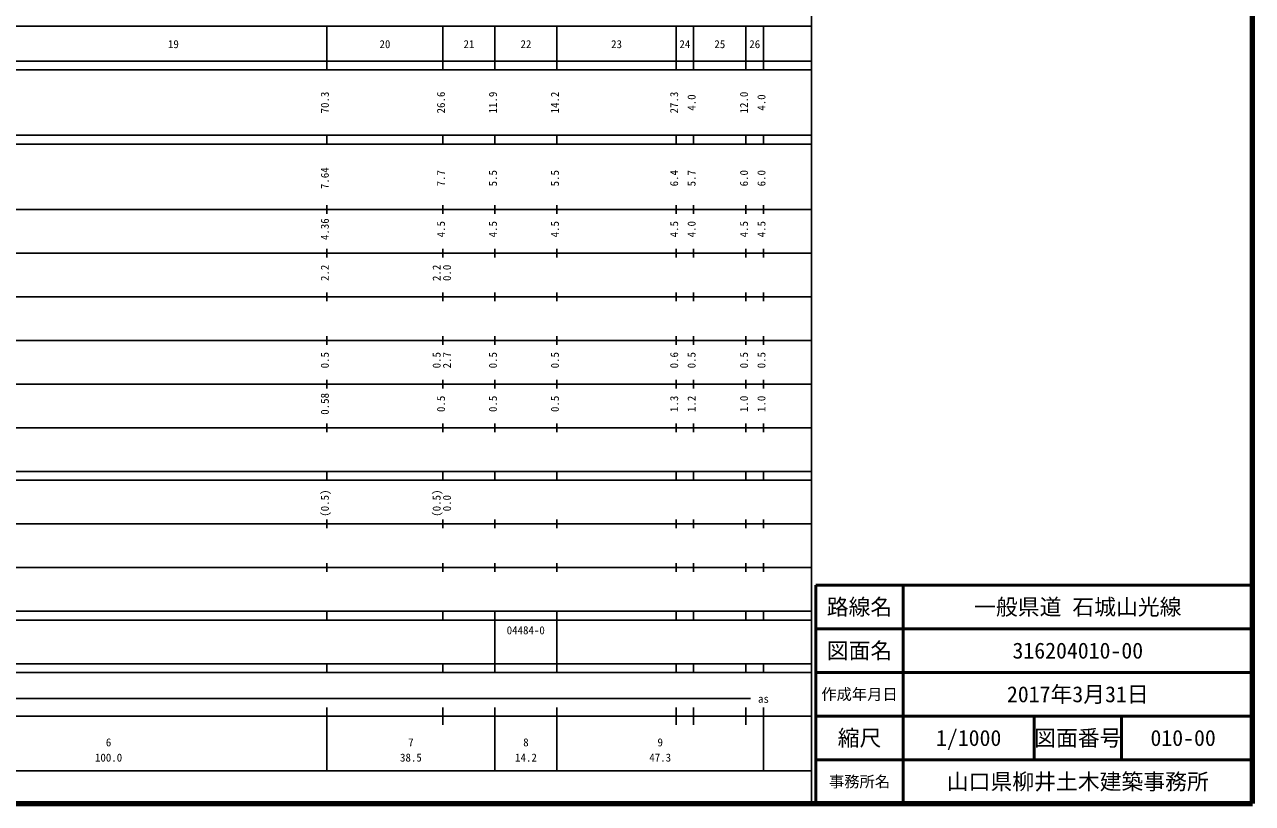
# Model space of a CAD drawing. Units: millimetres on the paper, enlarged 1000 times. Extents: x 40000 to 680000, y 20000 to 380000.
# Drawn here: x 398758 to 680000, y 20000 to 198357 of the extents above; entities that cross this region are included whole.
import ezdxf
from ezdxf.enums import TextEntityAlignment as Align

# ---------------------------------------------------------------- set-up
doc = ezdxf.new("R2010")
doc.units = ezdxf.units.MM
doc.header["$LTSCALE"] = 1000
for name, color, linetype, lineweight in [('M-TTL', 2, 'Continuous', 140), ('M-TTL-BAND', 7, 'Continuous', 25), ('M-TTL-FRAM', 2, 'Continuous', 50), ('M-TTL-LINE', 7, 'Continuous', 50)]:
    doc.layers.add(name, color=color, linetype=linetype, lineweight=lineweight)
doc.layers.add('M-TTL-TXT', color=7, linetype='Continuous')
doc.styles.add('ＭＳ ゴシック', font='')
doc.styles.get('ＭＳ ゴシック').set_extended_font_data('MS Gothic')

msp = doc.modelspace()

# ---------------------------------------------------------------- linework, layer by layer
at = {"layer": 'M-TTL'}
for p, q in [((680000, 20000), (680000, 380000)), ((40000, 20000), (680000, 20000))]:
    msp.add_line(p, q, dxfattribs=at)
at = {"layer": 'M-TTL-BAND'}
for p, q in [((579000, 20000), (579000, 370000)), ((68000, 198000), (579000, 198000)), ((468000, 188000), (468000, 198000)), ((494600, 188000), (494600, 198000)), ((506500, 188000), (506500, 198000)), ((520700, 188000), (520700, 198000)), ((548000, 188000), (548000, 198000)), ((552000, 188000), (552000, 198000)), ((564000, 188000), (564000, 198000)), ((568000, 188000), (568000, 198000)), ((40000, 190000), (579000, 190000)), ((40000, 188000), (579000, 188000)), ((40000, 173000), (579000, 173000)), ((468000, 171000), (468000, 173000)), ((494600, 171000), (494600, 173000)), ((506500, 171000), (506500, 173000)), ((520700, 171000), (520700, 173000)), ((548000, 171000), (548000, 173000)), ((552000, 171000), (552000, 173000)), ((564000, 171000), (564000, 173000)), ((568000, 171000), (568000, 173000)), ((40000, 171000), (579000, 171000)), ((40000, 156000), (579000, 156000)), ((468000, 155000), (468000, 157000)), ((494600, 155000), (494600, 157000)), ((506500, 155000), (506500, 157000)), ((520700, 155000), (520700, 157000)), ((548000, 155000), (548000, 157000)), ((552000, 155000), (552000, 157000)), ((564000, 155000), (564000, 157000)), ((568000, 155000), (568000, 157000)), ((468000, 145000), (468000, 147000)), ((494600, 145000), (494600, 147000)), ((506500, 145000), (506500, 147000)), ((520700, 145000), (520700, 147000)), ((548000, 145000), (548000, 147000)), ((552000, 145000), (552000, 147000)), ((564000, 145000), (564000, 147000)), ((568000, 145000), (568000, 147000)), ((46000, 146000), (579000, 146000)), ((52000, 136000), (579000, 136000)), ((468000, 135000), (468000, 137000)), ((494600, 135000), (494600, 137000)), ((506500, 135000), (506500, 137000)), ((520700, 135000), (520700, 137000)), ((548000, 135000), (548000, 137000)), ((552000, 135000), (552000, 137000)), ((564000, 135000), (564000, 137000)), ((568000, 135000), (568000, 137000)), ((468000, 125000), (468000, 127000)), ((494600, 125000), (494600, 127000)), ((506500, 125000), (506500, 127000)), ((520700, 125000), (520700, 127000)), ((548000, 125000), (548000, 127000)), ((552000, 125000), (552000, 127000)), ((564000, 125000), (564000, 127000)), ((568000, 125000), (568000, 127000)), ((46000, 126000), (579000, 126000)), ((52000, 116000), (579000, 116000)), ((468000, 115000), (468000, 117000)), ((494600, 115000), (494600, 117000)), ((506500, 115000), (506500, 117000)), ((520700, 115000), (520700, 117000)), ((548000, 115000), (548000, 117000)), ((552000, 115000), (552000, 117000)), ((564000, 115000), (564000, 117000)), ((568000, 115000), (568000, 117000)), ((468000, 105000), (468000, 107000)), ((494600, 105000), (494600, 107000)), ((506500, 105000), (506500, 107000)), ((520700, 105000), (520700, 107000)), ((548000, 105000), (548000, 107000)), ((552000, 105000), (552000, 107000)), ((564000, 105000), (564000, 107000)), ((568000, 105000), (568000, 107000)), ((46000, 106000), (579000, 106000)), ((40000, 96000), (579000, 96000)), ((468000, 94000), (468000, 96000)), ((494600, 94000), (494600, 96000)), ((506500, 94000), (506500, 96000)), ((520700, 94000), (520700, 96000)), ((548000, 94000), (548000, 96000)), ((552000, 94000), (552000, 96000)), ((564000, 94000), (564000, 96000)), ((568000, 94000), (568000, 96000)), ((40000, 94000), (579000, 94000)), ((468000, 83000), (468000, 85000)), ((494600, 83000), (494600, 85000)), ((506500, 83000), (506500, 85000)), ((520700, 83000), (520700, 85000)), ((548000, 83000), (548000, 85000)), ((552000, 83000), (552000, 85000)), ((564000, 83000), (564000, 85000)), ((568000, 83000), (568000, 85000)), ((49000, 84000), (579000, 84000)), ((40000, 74000), (579000, 74000)), ((468000, 73000), (468000, 75000)), ((494600, 73000), (494600, 75000)), ((506500, 73000), (506500, 75000)), ((520700, 73000), (520700, 75000)), ((548000, 73000), (548000, 75000)), ((552000, 73000), (552000, 75000)), ((564000, 73000), (564000, 75000)), ((568000, 73000), (568000, 75000)), ((40000, 64000), (579000, 64000)), ((40000, 62000), (579000, 62000)), ((468000, 62000), (468000, 64000)), ((494600, 62000), (494600, 64000)), ((506500, 62000), (506500, 64000)), ((506500, 52000), (506500, 62000)), ((520700, 62000), (520700, 64000)), ((520700, 52000), (520700, 62000)), ((548000, 62000), (548000, 64000)), ((552000, 62000), (552000, 64000)), ((564000, 62000), (564000, 64000)), ((568000, 62000), (568000, 64000)), ((40000, 52000), (579000, 52000)), ((468000, 50000), (468000, 52000)), ((494600, 50000), (494600, 52000)), ((506500, 50000), (506500, 52000)), ((520700, 50000), (520700, 52000)), ((548000, 50000), (548000, 52000)), ((552000, 50000), (552000, 52000)), ((564000, 50000), (564000, 52000)), ((568000, 50000), (568000, 52000)), ((40000, 50000), (579000, 50000)), ((71000, 44000), (565000, 44000)), ((40000, 40000), (579000, 40000)), ((468000, 27500), (468000, 42000)), ((494600, 38000), (494600, 42000)), ((506500, 27500), (506500, 42000)), ((520700, 27500), (520700, 42000)), ((548000, 38000), (548000, 42000)), ((552000, 38000), (552000, 42000)), ((564000, 38000), (564000, 42000)), ((568000, 27500), (568000, 42000)), ((68000, 27500), (579000, 27500))]:
    msp.add_line(p, q, dxfattribs=at)
at = {"layer": 'M-TTL-FRAM'}
for p, q in [((680000, 70000), (580000, 70000)), ((580000, 70000), (580000, 20000))]:
    msp.add_line(p, q, dxfattribs=at)
at = {"layer": 'M-TTL-LINE'}
for p, q in [((600000, 70000), (600000, 20000)), ((680000, 60000), (580000, 60000)), ((680000, 50000), (580000, 50000)), ((680000, 40000), (580000, 40000)), ((630000, 40000), (630000, 30000)), ((650000, 40000), (650000, 30000)), ((680000, 30000), (580000, 30000))]:
    msp.add_line(p, q, dxfattribs=at)

# ---------------------------------------------------------------- texts
at = {"layer": 'M-TTL-BAND', "style": 'ＭＳ ゴシック'}
for s, p in [('19', (432850, 192405)), ('20', (481300, 192405)), ('21', (500550, 192405)), ('22', (513600, 192405)), ('23', (534350, 192405)), ('24', (550000, 192405)), ('25', (558000, 192405)), ('26', (566000, 192405)), ('as', (568000, 42500)), ('6', (418000, 32523)), ('7', (487250, 32523)), ('8', (513600, 32523)), ('9', (544350, 32523)), ('100.0', (418000, 29033)), ('38.5', (487250, 29033)), ('14.2', (513600, 29033)), ('47.3', (544350, 29033))]:
    msp.add_text(s, height=1833, dxfattribs=at).set_placement(p, align=Align.BOTTOM_CENTER)
for s, p in [('70.3', (469000, 180500)), ('26.6', (495600, 180500)), ('11.9', (507500, 180500)), ('14.2', (521700, 180500)), ('27.3', (549000, 180500)), ('12.0', (565000, 180500)), ('4.0', (553000, 180500)), ('4.0', (569000, 180500)), ('7.64', (469000, 163174)), ('7.7', (495600, 163174)), ('5.5', (507500, 163174)), ('5.5', (521700, 163174)), ('6.4', (549000, 163174)), ('5.7', (553000, 163174)), ('6.0', (565000, 163174)), ('6.0', (569000, 163174)), ('4.36', (469000, 151500)), ('4.5', (495600, 151500)), ('4.5', (507500, 151500)), ('4.5', (521700, 151500)), ('4.5', (549000, 151500)), ('4.0', (553000, 151500)), ('4.5', (565000, 151500)), ('4.5', (569000, 151500)), ('2.2', (469000, 141500)), ('2.2', (494600, 141500)), ('0.0', (496970, 141500)), ('0.5', (469000, 121500)), ('0.5', (494600, 121500)), ('2.7', (496970, 121500)), ('0.5', (507500, 121500)), ('0.5', (521700, 121500)), ('0.6', (549000, 121500)), ('0.5', (553000, 121500)), ('0.5', (565000, 121500)), ('0.5', (569000, 121500)), ('0.58', (469000, 111500)), ('0.5', (495600, 111500)), ('0.5', (507500, 111500)), ('0.5', (521700, 111500)), ('1.3', (549000, 111500)), ('1.2', (553000, 111500)), ('1.0', (565000, 111500)), ('1.0', (569000, 111500)), ('(0.5)', (469000, 88764)), ('(0.5)', (494600, 88764)), ('0.0', (496970, 88764))]:
    msp.add_text(s, height=1833, rotation=90, dxfattribs=at).set_placement(p, align=Align.BOTTOM_CENTER)
msp.add_text('04484-0', height=1833, dxfattribs=at).set_placement((513552, 59655), align=Align.MIDDLE_CENTER)
at = {"layer": 'M-TTL-TXT', "style": 'ＭＳ ゴシック'}
for s, height, p in [('路線名', 3666, (590000, 65000)), ('路線名', 3666, (590000, 65000)), ('一般県道 石城山光線', 3666, (640000, 65000)), ('図面名', 3666, (590000, 55000)), ('図面名', 3666, (590000, 55000)), ('316204010-00', 3666, (640000, 55000)), ('作成年月日', 2566, (590000, 45000)), ('作成年月日', 2566, (590000, 45000)), ('2017年3月31日', 3666, (640000, 45000)), ('縮尺', 3666, (590000, 35000)), ('縮尺', 3666, (590000, 35000)), ('1/1000', 3666, (615000, 35000)), ('図面番号', 3666, (640000, 35000)), ('図面番号', 3666, (640000, 35000)), ('010-00', 3666, (664125, 35000)), ('事務所名', 2566, (590000, 25000)), ('事務所名', 2566, (590000, 25000)), ('山口県柳井土木建築事務所', 3666, (640000, 25000))]:
    msp.add_text(s, height=height, dxfattribs=at).set_placement(p, align=Align.MIDDLE_CENTER)

doc.saveas('drawing.dxf')
